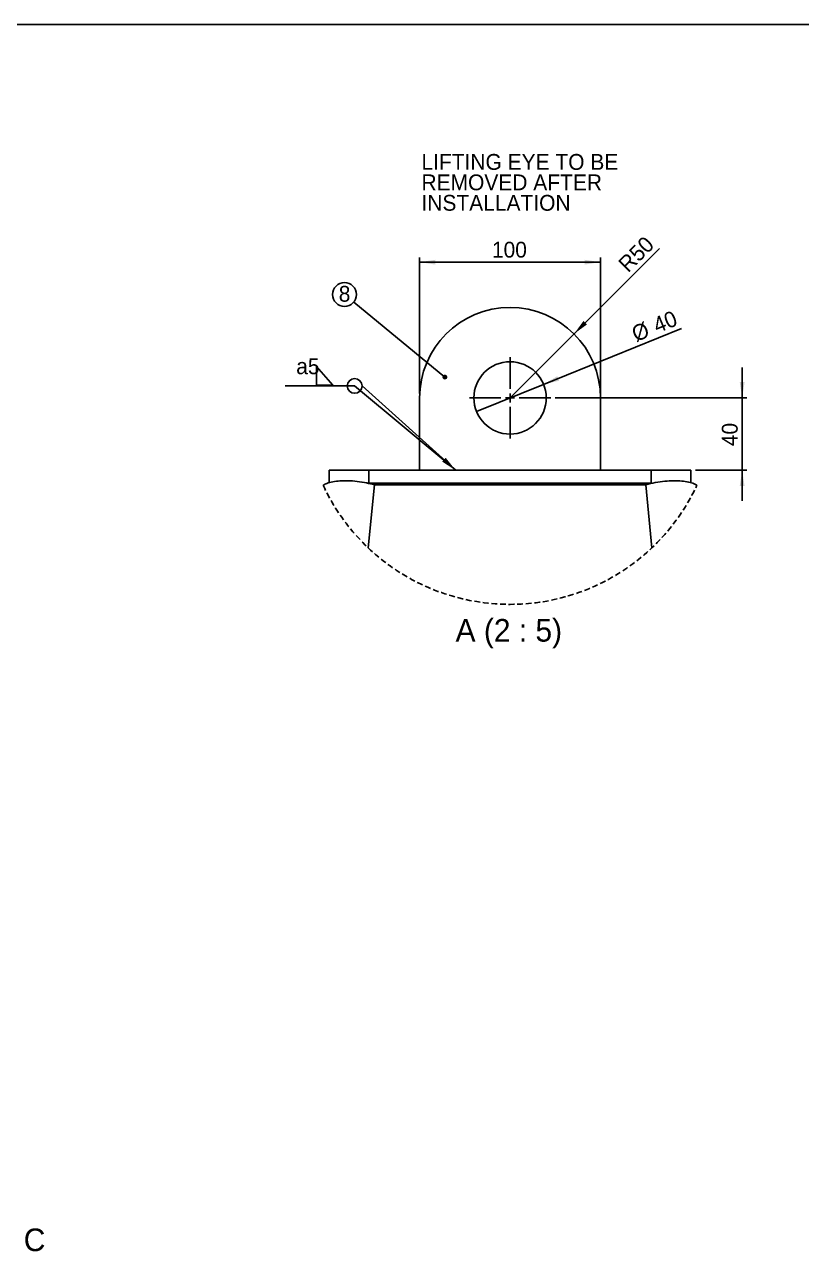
# Model space of a CAD drawing. Header units: millimetres. Extents: x 8 to 4195, y 25 to 2945.
# Drawn here: x 2076 to 2935, y 1589 to 2945 of the extents above; entities that cross this region are included whole.
import ezdxf

# ---------------------------------------------------------------- set-up
doc = ezdxf.new("R2010")
doc.units = ezdxf.units.MM
doc.header["$LTSCALE"] = 5
doc.linetypes.add('CENTERX2', pattern=[20.32, 12.7, -2.54, 2.54, -2.54])
doc.linetypes.add('HIDDEN', pattern=[1.905, 1.27, -0.635])
doc.layers.add('AM_0', color=7, linetype='Continuous', lineweight=25)
for name, color, linetype in [('AM_10', 7, 'HIDDEN'), ('AM_5', 3, 'Continuous'), ('AM_6', 2, 'Continuous'), ('AM_7', 4, 'CENTERX2')]:
    doc.layers.add(name, color=color, linetype=linetype)
doc.styles.add('SLDTEXTSTYLE0', font='ARIAL.TTF', dxfattribs={"width": 0.948})
doc.styles.get("Standard").update_dxf_attribs({"font": 'ARIAL.TTF'})
doc.dimstyles.new('SLDDIMSTYLE10', dxfattribs={"dimtxt": 17.5, "dimasz": 17.5, "dimexe": 0, "dimexo": 0.0625, "dimgap": 4.375, "dimtad": 1, "dimdec": 1, "dimlfac": 0.5, "dimrnd": 1e-09, "dimzin": 12, "dimdsep": 46, "dimtxsty": 'SLDTEXTSTYLE0', "dimblk1": 'NONE', "dimsah": 1, "dimcen": 0, "dimadec": 0, "dimazin": 3, "dimtfac": 1, "dimtdec": 1, "dimtmove": 0, "dimatfit": 3, "dimldrblk": 'NONE', "dimfxl": 1, "dimfrac": 2, "dimtolj": 1, "dimtzin": 12, "dimarcsym": 0})
doc.dimstyles.new('SLDDIMSTYLE3', dxfattribs={"dimtxt": 0.18, "dimasz": 5.384615, "dimexe": 0, "dimexo": 0.0625, "dimgap": 0, "dimtad": 0, "dimtih": 1, "dimtoh": 1, "dimdec": 0, "dimrnd": 1e-09, "dimzin": 0, "dimdsep": 46, "dimtxsty": 'STANDARD', "dimblk1": 'DOT', "dimblk2": 'DOT', "dimsah": 1, "dimcen": 0.09, "dimadec": 0, "dimazin": 0, "dimtfac": 5.384615, "dimtdec": 0, "dimtofl": 0, "dimtmove": 0, "dimatfit": 3, "dimldrblk": 'DOT', "dimfxl": 1, "dimfrac": 2, "dimtolj": 1, "dimtzin": 0, "dimarcsym": 0})
doc.dimstyles.new('SLDDIMSTYLE4', dxfattribs={"dimtxt": 0.18, "dimasz": 17.5, "dimexe": 0, "dimexo": 0.0625, "dimgap": 0, "dimtad": 0, "dimtih": 1, "dimtoh": 1, "dimdec": 0, "dimrnd": 1e-09, "dimzin": 0, "dimdsep": 46, "dimtxsty": 'STANDARD', "dimsah": 1, "dimcen": 0.09, "dimadec": 0, "dimazin": 0, "dimtfac": 17.5, "dimtdec": 0, "dimtofl": 0, "dimtmove": 0, "dimatfit": 3, "dimfxl": 1, "dimfrac": 2, "dimtolj": 1, "dimtzin": 0, "dimarcsym": 0})
doc.dimstyles.new('SLDDIMSTYLE7', dxfattribs={"dimtxt": 17.5, "dimasz": 17.5, "dimexe": 0, "dimexo": 0.0625, "dimgap": 4.375, "dimtad": 1, "dimdec": 1, "dimlfac": 0.5, "dimrnd": 1e-09, "dimzin": 12, "dimdsep": 46, "dimtxsty": 'SLDTEXTSTYLE0', "dimsah": 1, "dimcen": 0.09, "dimadec": 0, "dimazin": 3, "dimtfac": 1, "dimtdec": 1, "dimtmove": 0, "dimatfit": 0, "dimfxl": 1, "dimfrac": 2, "dimtolj": 1, "dimtzin": 12, "dimarcsym": 0})
doc.dimstyles.new('SLDDIMSTYLE8', dxfattribs={"dimtxt": 17.5, "dimasz": 17.5, "dimexe": 0, "dimexo": 0.0625, "dimgap": 4.375, "dimtad": 1, "dimdec": 1, "dimlfac": 0.5, "dimrnd": 1e-09, "dimzin": 12, "dimdsep": 46, "dimtxsty": 'SLDTEXTSTYLE0', "dimsah": 1, "dimcen": 0.09, "dimadec": 0, "dimazin": 3, "dimtfac": 1, "dimtdec": 1, "dimtofl": 0, "dimtmove": 0, "dimatfit": 3, "dimfxl": 1, "dimfrac": 2, "dimtolj": 1, "dimtzin": 12, "dimarcsym": 0})
doc.dimstyles.new('SLDDIMSTYLE9', dxfattribs={"dimtxt": 17.5, "dimasz": 17.5, "dimexe": 0, "dimexo": 0.0625, "dimgap": 4.375, "dimtad": 1, "dimdec": 1, "dimlfac": 0.5, "dimrnd": 1e-09, "dimzin": 12, "dimdsep": 46, "dimtxsty": 'SLDTEXTSTYLE0', "dimsah": 1, "dimcen": 0, "dimadec": 0, "dimazin": 3, "dimtfac": 1, "dimtdec": 1, "dimtofl": 0, "dimtmove": 0, "dimatfit": 3, "dimfxl": 1, "dimfrac": 2, "dimtolj": 1, "dimtzin": 12, "dimarcsym": 0})

# ---------------------------------------------------------------- blocks, each defined once
blk = doc.blocks.new('_D_25')
at = {"layer": 'AM_5'}
for p, q in [((2869.3, 2532.4), (2869.3, 2566)), ((2662.6, 2532.4), (2874.3, 2532.4)), ((2869.3, 2452.4), (2869.3, 2532.4)), ((2817.6, 2452.4), (2874.3, 2452.4)), ((2869.3, 2452.4), (2869.3, 2418.7))]:
    blk.add_line(p, q, dxfattribs=at)
for points in [[(2869.3, 2532.4), (2872, 2549.9), (2866.6, 2549.9)], [(2869.3, 2452.4), (2866.6, 2434.9), (2872, 2434.9)]]:
    blk.add_solid(points, dxfattribs=at)
at = {"layer": 'AM_5', "insert": (2846.8, 2479), "char_height": 17.5, "attachment_point": 1, "rotation": 90, "style": 'SLDTEXTSTYLE0'}
blk.add_mtext('40', dxfattribs=at)
blk = doc.blocks.new('_D_26')
at = {"layer": 'AM_5'}
for p, q in [((2512.6, 2537.4), (2512.6, 2687.4)), ((2712.6, 2537.4), (2712.6, 2687.4)), ((2512.6, 2682.4), (2712.6, 2682.4))]:
    blk.add_line(p, q, dxfattribs=at)
for points in [[(2512.6, 2682.4), (2530.1, 2679.7), (2530.1, 2685)], [(2712.6, 2682.4), (2695.1, 2685), (2695.1, 2679.7)]]:
    blk.add_solid(points, dxfattribs=at)
at = {"layer": 'AM_5', "insert": (2592.6, 2704.9), "char_height": 17.5, "attachment_point": 1, "style": 'SLDTEXTSTYLE0'}
blk.add_mtext('100', dxfattribs=at)
blk = doc.blocks.new('_D_27')
at = {"layer": 'AM_5'}
for q in [(2777.9, 2697.6), (2612.6, 2532.4)]:
    blk.add_line((2683.4, 2603.1), q, dxfattribs=at)
blk.add_solid([(2683.4, 2603.1), (2697.6, 2613.5), (2693.8, 2617.3)], dxfattribs=at)
at = {"layer": 'AM_5', "insert": (2730.8, 2682.4), "char_height": 17.5, "attachment_point": 1, "rotation": 45, "style": 'SLDTEXTSTYLE0'}
blk.add_mtext('R50', dxfattribs=at)
blk = doc.blocks.new('_D_28')
at = {"layer": 'AM_5'}
for q in [(2802.1, 2608.9), (2575.6, 2517.4)]:
    blk.add_line((2649.7, 2547.3), q, dxfattribs=at)
blk.add_solid([(2649.7, 2547.3), (2667, 2551.4), (2664.9, 2556.4)], dxfattribs=at)
at = {"layer": 'AM_5', "char_height": 17.5, "attachment_point": 1, "rotation": 22.0031, "style": 'SLDTEXTSTYLE0'}
for s, insert in [('%%c', (2745.2, 2610.2)), ('40', (2768.8, 2619.8))]:
    blk.add_mtext(s, dxfattribs=dict(at, insert=insert))
blk = doc.blocks.new('_None')
blk = doc.blocks.new('SW_NOTE_0_13')
at = {"layer": 'AM_6', "color": 0}
blk.add_circle((-10.2, 8.4), 13.2, dxfattribs=at)
at = {"layer": 'AM_6', "color": 0, "insert": (-10.1, 17.9), "char_height": 17.5, "attachment_point": 2, "style": 'SLDTEXTSTYLE0'}
blk.add_mtext('8', dxfattribs=at)
blk = doc.blocks.new('_Dot')
at = {"color": 0, "linetype": 'ByBlock', "lineweight": -2}
blk.add_line((-0.5, 0), (-1, 0), dxfattribs=at)
at = {"color": 0, "linetype": 'ByBlock', "const_width": 0.5}
blk.add_lwpolyline([(-0.25, 0, 1), (0.25, 0, 1)], format="xyb", close=True, dxfattribs=at)
blk = doc.blocks.new('SW_CENTERMARKSYMBOL_0')
at = {"layer": 'AM_7', "color": 0}
for p, q in [((0, 10), (0, 45)), ((-10, 0), (-45, 0)), ((0, 0), (-5, 0)), ((0, 0), (0, 5)), ((0, 0), (0, -5)), ((0, 0), (5, 0)), ((10, 0), (45, 0)), ((0, -10), (0, -45))]:
    blk.add_line(p, q, dxfattribs=at)
blk = doc.blocks.new('SW_SYMBOL_JWELD_FILL')
at = {"layer": 'AM_5', "color": 0}
for p, q in [((500, 0), (500, 4500)), ((500, 4500), (4500, 0)), ((500, 0), (4500, 0))]:
    blk.add_line(p, q, dxfattribs=at)
blk = doc.blocks.new('SW_WELDSYMBOL_7')
at = {"layer": 'AM_5', "color": 0}
for p, q in [((-8.2, 0), (-85.1, 0)), ((103.6, -93.2), (-8.2, 0))]:
    blk.add_line(p, q, dxfattribs=at)
blk.add_circle((-8.2, 0), 8.15, dxfattribs=at)
at = {"layer": 'AM_5', "color": 0, "xscale": 0.0045117371, "yscale": 0.0045117371, "zscale": 0.0045117371}
blk.add_blockref('SW_SYMBOL_JWELD_FILL', (-52.6, 1), dxfattribs=at)
at = {"layer": 'AM_5', "color": 0, "insert": (-72.8, 30.5), "char_height": 17.5, "attachment_point": 1, "style": 'SLDTEXTSTYLE0'}
blk.add_mtext('a5', dxfattribs=at)

msp = doc.modelspace()

# ---------------------------------------------------------------- linework, layer by layer
at = {"layer": 'AM_0'}
for p, q in [((26.341747, 2944.912506), (4179.964976, 2944.912506)), ((2512.641074, 2532.357344), (2512.641074, 2452.357301)), ((2712.641077, 2532.357344), (2712.641077, 2452.357301)), ((2412.641073, 2452.357301), (2456.641073, 2452.357301)), ((2412.641073, 2452.357301), (2412.641073, 2438.357302)), ((2456.641073, 2452.357301), (2456.641073, 2438.357302)), ((2456.641073, 2452.357301), (2768.641079, 2452.357301)), ((2768.641079, 2452.357301), (2768.641079, 2438.357302)), ((2768.641079, 2452.357301), (2812.641079, 2452.357301)), ((2812.641079, 2452.357301), (2812.641079, 2438.357302)), ((2454.262832, 2438.357302), (2456.641073, 2438.357302)), ((2455.84544, 2366.702088), (2462.64107, 2436.357328)), ((2456.937159, 2437.718936), (2456.641073, 2438.357302)), ((2456.641073, 2438.357302), (2768.641079, 2438.357302)), ((2462.64107, 2436.357328), (2762.641082, 2436.357328)), ((2762.641082, 2436.357328), (2769.436712, 2366.702088))]:
    msp.add_line(p, q, dxfattribs=at)
msp.add_circle((2612.641072, 2532.357294), 40, dxfattribs=at)
for centre, start, end in [((2612.641145, 2532.357297), 90.000039408, 179.999973399), ((2612.641007, 2532.357297), 0.000026601, 89.999960592)]:
    msp.add_arc(centre, 100.00007, start, end, dxfattribs=at)
for points, knots in [([(2405.936638, 2435.921856), (2407.308762, 2436.645833), (2410.702431, 2438.436443), (2417.044543, 2439.897348), (2424.946679, 2440.883143), (2433.936287, 2440.983548), (2443.866252, 2440.199932), (2453.537777, 2438.658652), (2459.838531, 2437.065813), (2462.64107, 2436.357328)], [0, 0, 0, 0, 0.0801853944, 0.1983223373, 0.3341502511, 0.4931583712, 0.6631771074, 0.8501830874, 1, 1, 1, 1]), ([(2762.641082, 2436.357328), (2766.164675, 2437.231915), (2773.150872, 2438.965951), (2783.485784, 2440.432558), (2793.259819, 2441.02872), (2802.044328, 2440.761583), (2809.675009, 2439.601706), (2815.44294, 2438.139095), (2818.326978, 2436.44327), (2819.317127, 2435.86106)], [0, 0, 0, 0, 0.1880989409, 0.3729420767, 0.540081297, 0.6954000936, 0.8270882242, 0.940635907, 1, 1, 1, 1])]:
    msp.add_open_spline(points, degree=3, knots=knots, dxfattribs=at)
at = {"layer": 'AM_10'}
msp.add_arc((2612.64107, 2532.35735), 228.093241, 205.010844363, 334.972302415, dxfattribs=at)

# ---------------------------------------------------------------- block references
at = {"layer": 'AM_5'}
msp.add_blockref('SW_WELDSYMBOL_7', (2449.03268, 2545.595955), dxfattribs=at)
at = {"layer": 'AM_6'}
msp.add_blockref('SW_NOTE_0_13', (2439.799652, 2638.279311), dxfattribs=at)
at = {"layer": 'AM_7'}
msp.add_blockref('SW_CENTERMARKSYMBOL_0', (2612.641076, 2532.357344), dxfattribs=at)

# ---------------------------------------------------------------- texts
at = {"layer": 'AM_10', "insert": (2074.950204, 1614.641124), "char_height": 25, "attachment_point": 1, "style": 'SLDTEXTSTYLE0'}
msp.add_mtext('C', dxfattribs=at)
at = {"layer": 'AM_6', "style": 'SLDTEXTSTYLE0'}
for s, insert, char_height, attachment_point in [('LIFTING EYE TO BE', (2514.716867, 2801.886753), 17.5, 1), ('REMOVED AFTER', (2514.716867, 2779.282585), 17.5, 1), ('INSTALLATION', (2514.716867, 2756.678418), 17.5, 1), ('A (2 : 5)', (2611.316112, 2288.093706), 25, 2)]:
    msp.add_mtext(s, dxfattribs=dict(at, insert=insert, char_height=char_height, attachment_point=attachment_point))

# ---------------------------------------------------------------- dimensions: what is measured, and where the dimension line sits
at = {"layer": 'AM_5'}
dim = msp.add_radius_dim(center=(2612.641076, 2532.357328), mpoint=(2683.351754, 2603.068006), dimstyle='SLDDIMSTYLE9', dxfattribs=at)
dim.commit()
dim.dimension.update_dxf_attribs({"geometry": '_D_27', "text_midpoint": (2762.641165, 2682.357417), "dimtype": 164})
dim = msp.add_linear_dim(base=(2712.641076, 2682.357367), p1=(2512.641076, 2532.357328), p2=(2712.641076, 2532.357328), dimstyle='SLDDIMSTYLE8', dxfattribs=at)
dim.commit()
dim.dimension.update_dxf_attribs({"geometry": '_D_26', "text_midpoint": (2612.641076, 2682.357367), "dimtype": 160})
dim = msp.add_diameter_dim_2p(p1=(2575.554539, 2517.371041), p2=(2649.727612, 2547.343616), dimstyle='SLDDIMSTYLE10', dxfattribs=at)
dim.commit()
dim.dimension.update_dxf_attribs({"geometry": '_D_28', "text_midpoint": (2778.295894, 2599.296763), "dimtype": 163})
dim = msp.add_linear_dim(base=(2869.317127, 2532.357328), p1=(2812.641076, 2452.357328), p2=(2657.641076, 2532.357328), angle=90, dimstyle='SLDDIMSTYLE7', dxfattribs=at)
dim.commit()
dim.dimension.update_dxf_attribs({"geometry": '_D_25', "text_midpoint": (2869.317127, 2492.357328), "dimtype": 160})

# ---------------------------------------------------------------- leaders
msp.add_leader([(2552.596517, 2452.357328), (2449.03268, 2545.595955)], dimstyle='SLDDIMSTYLE4', dxfattribs=at)
at = {"layer": 'AM_6'}
msp.add_leader([(2540.590106, 2555.388915), (2439.799652, 2638.279311)], dimstyle='SLDDIMSTYLE3', dxfattribs=at)

doc.saveas('drawing.dxf')
